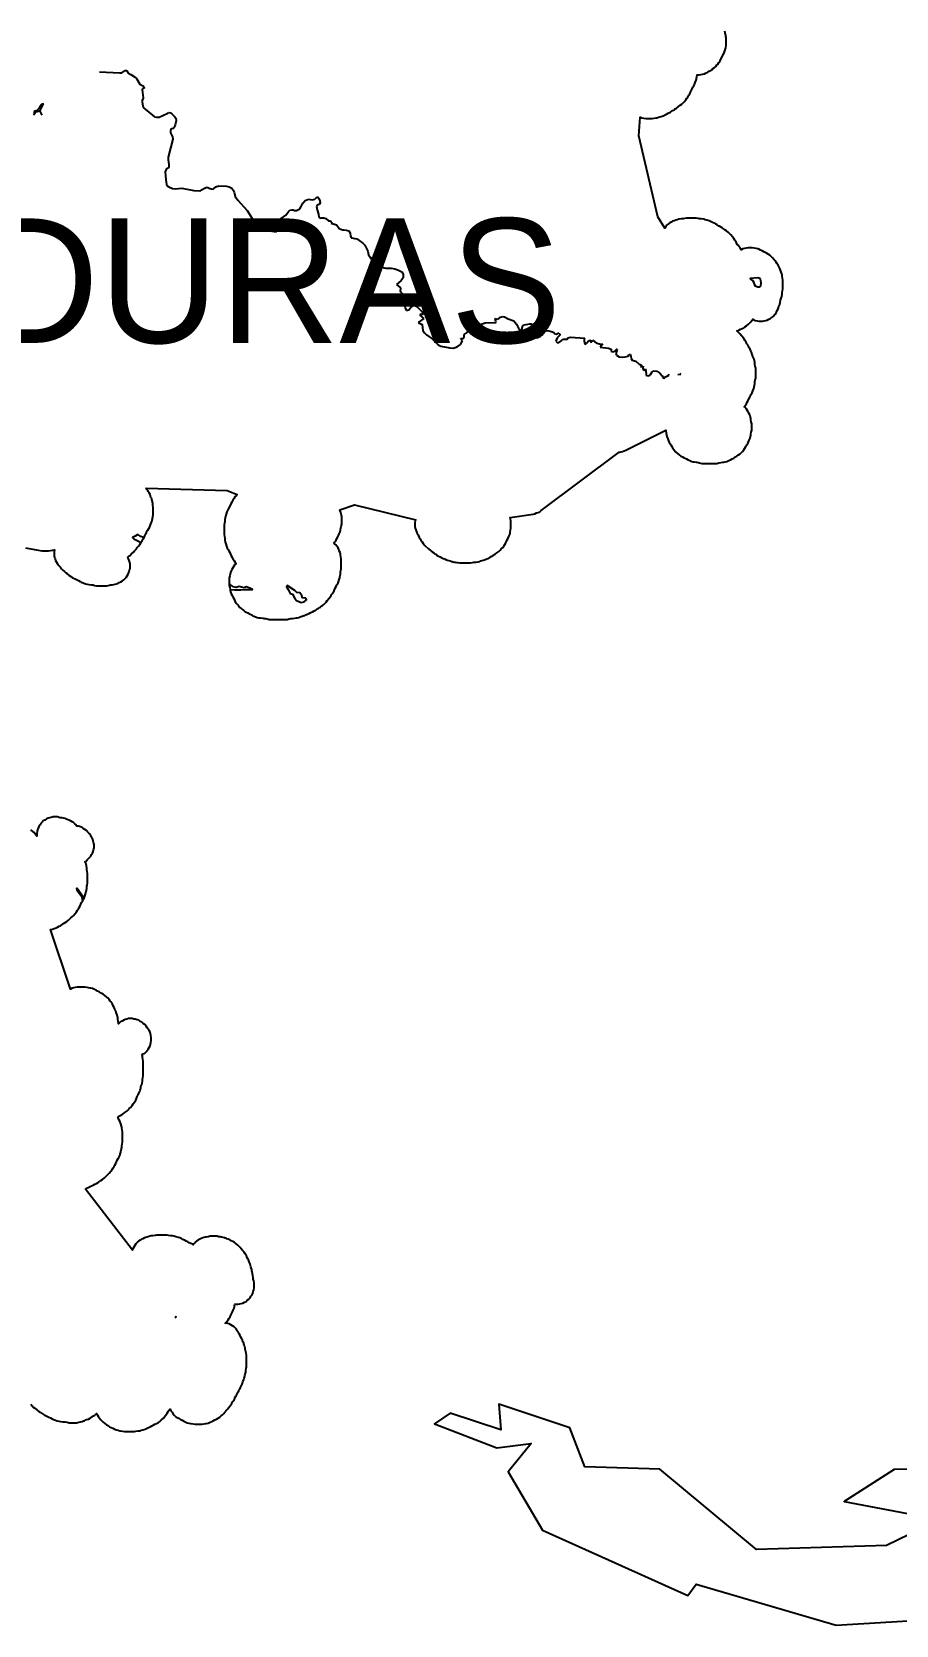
# Model space of a CAD drawing. Header units: metres. Extents: x 0 to 1325, y -1 to 773.
# Drawn here: x 339.78 to 361.39, y 299.52 to 339.34 of the extents above; entities that cross this region are included whole.
import ezdxf
from ezdxf.enums import TextEntityAlignment as Align

# ---------------------------------------------------------------- set-up
doc = ezdxf.new("R2010")
doc.units = ezdxf.units.M

msp = doc.modelspace()

# ---------------------------------------------------------------- linework, layer by layer
at = {"layer": 'CUT'}
for points in [[(339.63, 326.448), (339.94, 326.388), (339.99, 326.378), (340.04, 326.368), (340.08, 326.368), (340.16, 326.368), (340.2, 326.368), (340.25, 326.378), (340.3, 326.388), (340.32, 326.388), (340.35, 326.398), (340.35, 326.388), (340.34, 326.338), (340.34, 326.298), (340.34, 326.248), (340.35, 326.208), (340.37, 326.168), (340.38, 326.128), (340.4, 326.088), (340.43, 326.048), (340.46, 326.008), (340.49, 325.968), (340.53, 325.918), (340.56, 325.888), (340.6, 325.858), (340.61, 325.848), (340.63, 325.828), (340.65, 325.818), (340.68, 325.788), (340.72, 325.758), (340.76, 325.728), (340.79, 325.708), (340.83, 325.688), (340.87, 325.668), (340.95, 325.628), (340.99, 325.608), (341.02, 325.588), (341.07, 325.568), (341.13, 325.548), (341.17, 325.538), (341.21, 325.528), (341.27, 325.518), (341.3, 325.518), (341.32, 325.518), (341.35, 325.508), (341.4, 325.498), (341.44, 325.498), (341.62, 325.498), (341.66, 325.498), (341.69, 325.508), (341.75, 325.518), (341.79, 325.518), (341.83, 325.528), (341.87, 325.538), (341.9, 325.548), (341.93, 325.558), (341.97, 325.578), (342.01, 325.598), (342.05, 325.618), (342.08, 325.648), (342.12, 325.678), (342.14, 325.708), (342.17, 325.748), (342.19, 325.788), (342.21, 325.828), (342.22, 325.868), (342.23, 325.908), (342.24, 325.948), (342.24, 325.998), (342.24, 326.038), (342.23, 326.078), (342.22, 326.128), (342.2, 326.168), (342.18, 326.208), (342.19, 326.218), (342.22, 326.248), (342.23, 326.258), (342.24, 326.258), (342.27, 326.288), (342.33, 326.348), (342.35, 326.368), (342.36, 326.378), (342.37, 326.388), (342.4, 326.418), (342.41, 326.438), (342.42, 326.458), (342.45, 326.488), (342.48, 326.528), (342.51, 326.568), (342.52, 326.588), (342.54, 326.618), (342.57, 326.668), (342.59, 326.708), (342.61, 326.748), (342.62, 326.768), (342.63, 326.788), (342.65, 326.828), (342.65, 326.838), (342.66, 326.848), (342.66, 326.858), (342.67, 326.868), (342.67, 326.878), (342.68, 326.888), (342.71, 326.928), (342.73, 326.968), (342.75, 327.018), (342.76, 327.048), (342.78, 327.108), (342.79, 327.138), (342.8, 327.178), (342.81, 327.218), (342.82, 327.278), (342.82, 327.328), (342.82, 327.418), (342.82, 327.458), (342.81, 327.508), (342.81, 327.548), (342.8, 327.588), (342.79, 327.628), (342.78, 327.658), (342.78, 327.668), (342.78, 327.678), (342.77, 327.698), (342.76, 327.708), (342.75, 327.738), (342.74, 327.778), (342.72, 327.818), (342.69, 327.858), (342.68, 327.868), (342.66, 327.908), (342.64, 327.938), (344.67, 327.878), (344.92, 327.778), (344.9, 327.758), (344.87, 327.728), (344.84, 327.688), (344.83, 327.668), (344.81, 327.638), (344.78, 327.588), (344.76, 327.548), (344.74, 327.508), (344.7, 327.428), (344.68, 327.398), (344.66, 327.348), (344.64, 327.288), (344.62, 327.208), (344.61, 327.148), (344.61, 327.118), (344.61, 327.098), (344.6, 327.068), (344.59, 327.018), (344.59, 326.978), (344.59, 326.818), (344.59, 326.778), (344.6, 326.728), (344.61, 326.698), (344.61, 326.678), (344.61, 326.648), (344.62, 326.588), (344.63, 326.548), (344.65, 326.488), (344.67, 326.438), (344.69, 326.408), (344.71, 326.368), (344.73, 326.328), (344.75, 326.288), (344.77, 326.248), (344.79, 326.208), (344.81, 326.168), (344.83, 326.138), (344.86, 326.098), (344.89, 326.058), (344.86, 326.028), (344.83, 325.988), (344.81, 325.948), (344.78, 325.908), (344.77, 325.868), (344.75, 325.828), (344.74, 325.788), (344.73, 325.748), (344.72, 325.688), (344.72, 325.638), (344.72, 325.548), (344.72, 325.508), (344.73, 325.458), (344.74, 325.408), (344.74, 325.388), (344.75, 325.348), (344.77, 325.298), (344.79, 325.258), (344.81, 325.218), (344.83, 325.178), (344.85, 325.138), (344.87, 325.098), (344.9, 325.058), (344.93, 325.018), (344.94, 325.008), (344.95, 324.998), (344.98, 324.958), (345.02, 324.928), (345.06, 324.898), (345.08, 324.878), (345.11, 324.858), (345.14, 324.838), (345.18, 324.818), (345.22, 324.798), (345.24, 324.788), (345.28, 324.768), (345.31, 324.748), (345.36, 324.728), (345.42, 324.708), (345.46, 324.698), (345.5, 324.698), (345.56, 324.688), (345.57, 324.688), (345.59, 324.678), (345.62, 324.678), (345.63, 324.678), (345.67, 324.668), (345.72, 324.658), (345.76, 324.658), (346.13, 324.658), (346.17, 324.658), (346.22, 324.668), (346.26, 324.678), (346.27, 324.678), (346.3, 324.678), (346.35, 324.688), (346.4, 324.698), (346.42, 324.698), (346.46, 324.708), (346.49, 324.718), (346.52, 324.728), (346.53, 324.738), (346.54, 324.738), (346.55, 324.738), (346.57, 324.748), (346.59, 324.758), (346.61, 324.758), (346.63, 324.768), (346.65, 324.778), (346.67, 324.788), (346.68, 324.788), (346.71, 324.808), (346.72, 324.808), (346.76, 324.828), (346.8, 324.848), (346.84, 324.868), (346.89, 324.898), (346.92, 324.918), (346.95, 324.938), (346.96, 324.948), (346.99, 324.958), (347, 324.968), (347.02, 324.988), (347.04, 324.998), (347.08, 325.028), (347.14, 325.088), (347.17, 325.128), (347.21, 325.178), (347.22, 325.188), (347.25, 325.228), (347.27, 325.258), (347.27, 325.268), (347.29, 325.298), (347.31, 325.318), (347.34, 325.368), (347.35, 325.398), (347.37, 325.438), (347.39, 325.478), (347.41, 325.518), (347.43, 325.548), (347.45, 325.598), (347.47, 325.658), (347.48, 325.698), (347.48, 325.718), (347.49, 325.758), (347.5, 325.788), (347.5, 325.828), (347.51, 325.888), (347.52, 325.918), (347.52, 325.958), (347.52, 326.128), (347.52, 326.168), (347.51, 326.218), (347.5, 326.268), (347.5, 326.288), (347.49, 326.328), (347.47, 326.368), (347.46, 326.408), (347.44, 326.448), (347.41, 326.488), (347.38, 326.518), (347.35, 326.548), (347.33, 326.568), (347.36, 326.598), (347.39, 326.638), (347.41, 326.678), (347.43, 326.718), (347.45, 326.758), (347.47, 326.798), (347.49, 326.848), (347.5, 326.888), (347.5, 326.908), (347.51, 326.948), (347.52, 326.978), (347.53, 327.038), (347.53, 327.088), (347.53, 327.178), (347.53, 327.228), (347.52, 327.288), (347.51, 327.328), (347.49, 327.368), (347.48, 327.398), (347.85, 327.518), (349.38, 327.148), (349.37, 327.118), (349.36, 327.068), (349.36, 327.028), (349.36, 326.978), (349.37, 326.938), (349.38, 326.898), (349.39, 326.868), (349.42, 326.808), (349.44, 326.768), (349.45, 326.748), (349.47, 326.708), (349.49, 326.668), (349.51, 326.638), (349.54, 326.598), (349.57, 326.558), (349.61, 326.508), (349.7, 326.418), (349.75, 326.378), (349.79, 326.348), (349.83, 326.318), (349.86, 326.298), (349.88, 326.288), (349.9, 326.278), (349.92, 326.258), (349.95, 326.238), (349.99, 326.218), (350.03, 326.198), (350.07, 326.178), (350.11, 326.168), (350.12, 326.158), (350.13, 326.158), (350.14, 326.158), (350.16, 326.148), (350.17, 326.138), (350.21, 326.128), (350.24, 326.118), (350.25, 326.118), (350.27, 326.108), (350.29, 326.108), (350.31, 326.098), (350.32, 326.098), (350.34, 326.088), (350.36, 326.088), (350.37, 326.088), (350.41, 326.078), (350.43, 326.078), (350.48, 326.068), (350.53, 326.068), (350.71, 326.068), (350.75, 326.068), (350.8, 326.078), (350.83, 326.088), (350.85, 326.088), (350.88, 326.088), (350.94, 326.098), (350.98, 326.108), (351.01, 326.118), (351.07, 326.138), (351.1, 326.148), (351.2, 326.188), (351.23, 326.208), (351.27, 326.228), (351.32, 326.258), (351.35, 326.278), (351.37, 326.288), (351.41, 326.318), (351.46, 326.358), (351.49, 326.388), (351.52, 326.418), (351.55, 326.448), (351.58, 326.488), (351.61, 326.528), (351.63, 326.568), (351.65, 326.608), (351.67, 326.648), (351.69, 326.688), (351.71, 326.728), (351.73, 326.778), (351.74, 326.818), (351.74, 326.838), (351.75, 326.888), (351.76, 326.938), (351.76, 326.978), (351.76, 327.078), (351.76, 327.118), (351.75, 327.168), (351.74, 327.208), (352.32, 327.288), (352.36, 327.298), (352.4, 327.318), (352.44, 327.328), (352.48, 327.348), (352.52, 327.378), (354.47, 328.838), (354.48, 328.838), (354.51, 328.848), (354.55, 328.858), (354.59, 328.868), (354.63, 328.888), (355.63, 329.388), (355.63, 329.368), (355.64, 329.308), (355.65, 329.268), (355.66, 329.228), (355.68, 329.168), (355.7, 329.118), (355.72, 329.078), (355.75, 329.038), (355.75, 329.028), (355.76, 329.018), (355.78, 328.978), (355.8, 328.948), (355.83, 328.908), (355.87, 328.858), (355.93, 328.798), (355.97, 328.768), (356.01, 328.738), (356.05, 328.718), (356.09, 328.698), (356.13, 328.678), (356.15, 328.668), (356.19, 328.648), (356.23, 328.628), (356.28, 328.608), (356.32, 328.598), (356.34, 328.598), (356.39, 328.588), (356.41, 328.588), (356.45, 328.578), (356.47, 328.568), (356.53, 328.558), (356.58, 328.558), (356.67, 328.558), (356.7, 328.558), (356.72, 328.558), (356.75, 328.558), (356.87, 328.558), (356.91, 328.558), (356.96, 328.568), (357.06, 328.588), (357.08, 328.588), (357.12, 328.598), (357.16, 328.608), (357.21, 328.628), (357.25, 328.648), (357.29, 328.668), (357.33, 328.688), (357.36, 328.708), (357.37, 328.718), (357.41, 328.738), (357.45, 328.768), (357.49, 328.798), (357.55, 328.858), (357.58, 328.898), (357.61, 328.938), (357.63, 328.978), (357.64, 328.988), (357.66, 329.018), (357.68, 329.058), (357.7, 329.098), (357.72, 329.138), (357.74, 329.188), (357.75, 329.228), (357.76, 329.268), (357.76, 329.288), (357.77, 329.338), (357.78, 329.388), (357.78, 329.428), (357.78, 329.508), (357.78, 329.548), (357.77, 329.598), (357.76, 329.648), (357.76, 329.668), (357.75, 329.708), (357.74, 329.738), (357.73, 329.768), (357.71, 329.808), (357.69, 329.848), (357.67, 329.888), (357.64, 329.928), (357.61, 329.958), (357.59, 329.968), (357.6, 329.978), (357.63, 330.018), (357.65, 330.048), (357.67, 330.088), (357.69, 330.128), (357.71, 330.168), (357.73, 330.208), (357.75, 330.248), (357.77, 330.288), (357.79, 330.318), (357.81, 330.368), (357.83, 330.428), (357.84, 330.468), (357.85, 330.508), (357.86, 330.548), (357.86, 330.588), (357.87, 330.648), (357.88, 330.678), (357.88, 330.718), (357.88, 330.908), (357.88, 330.948), (357.87, 330.978), (357.86, 331.038), (357.86, 331.078), (357.85, 331.118), (357.84, 331.158), (357.82, 331.208), (357.81, 331.228), (357.8, 331.248), (357.8, 331.268), (357.79, 331.278), (357.78, 331.298), (357.78, 331.308), (357.78, 331.318), (357.77, 331.328), (357.76, 331.368), (357.74, 331.408), (357.72, 331.448), (357.7, 331.488), (357.68, 331.518), (357.66, 331.548), (357.65, 331.558), (357.64, 331.588), (357.62, 331.618), (357.59, 331.658), (357.58, 331.678), (357.48, 331.798), (357.45, 331.828), (357.42, 331.858), (357.41, 331.868), (357.42, 331.868), (357.46, 331.888), (357.5, 331.908), (357.54, 331.928), (357.58, 331.948), (357.61, 331.968), (357.65, 331.998), (357.7, 332.038), (357.76, 332.098), (357.79, 332.138), (357.81, 332.158), (357.83, 332.148), (357.87, 332.128), (357.92, 332.118), (357.96, 332.108), (358, 332.108), (358.05, 332.108), (358.09, 332.118), (358.13, 332.128), (358.17, 332.138), (358.21, 332.158), (358.25, 332.178), (358.29, 332.208), (358.32, 332.228), (358.35, 332.268), (358.38, 332.298), (358.4, 332.338), (358.42, 332.378), (358.44, 332.418), (358.46, 332.478), (358.47, 332.508), (358.48, 332.538), (358.49, 332.578), (358.5, 332.638), (358.52, 332.688), (358.53, 332.728), (358.54, 332.788), (358.54, 332.828), (358.54, 332.838), (358.55, 332.868), (358.56, 332.918), (358.56, 332.968), (358.56, 333.098), (358.56, 333.138), (358.55, 333.188), (358.54, 333.238), (358.54, 333.258), (358.53, 333.298), (358.52, 333.338), (358.5, 333.388), (358.48, 333.428), (358.44, 333.508), (358.42, 333.548), (358.39, 333.588), (358.36, 333.628), (358.35, 333.638), (358.34, 333.648), (358.3, 333.698), (358.27, 333.728), (358.23, 333.758), (358.19, 333.788), (358.15, 333.808), (358.14, 333.818), (358.13, 333.818), (358.08, 333.848), (358.04, 333.868), (358, 333.888), (357.96, 333.908), (357.93, 333.918), (357.89, 333.928), (357.84, 333.938), (357.79, 333.948), (357.75, 333.948), (357.73, 333.948), (357.69, 333.948), (357.64, 333.938), (357.6, 333.928), (357.56, 333.918), (357.52, 333.898), (357.5, 333.928), (357.48, 333.958), (357.46, 333.988), (357.44, 334.008), (357.42, 334.028), (357.4, 334.068), (357.38, 334.108), (357.36, 334.138), (357.33, 334.178), (357.3, 334.218), (357.26, 334.268), (357.2, 334.328), (357.15, 334.368), (357.11, 334.398), (357.07, 334.428), (357.04, 334.448), (357, 334.468), (356.97, 334.488), (356.96, 334.488), (356.92, 334.518), (356.84, 334.558), (356.8, 334.578), (356.77, 334.598), (356.72, 334.618), (356.66, 334.638), (356.62, 334.648), (356.58, 334.658), (356.52, 334.668), (356.49, 334.668), (356.47, 334.668), (356.44, 334.678), (356.39, 334.688), (356.35, 334.688), (356.19, 334.688), (356.15, 334.688), (356.1, 334.678), (356.07, 334.668), (356.05, 334.668), (356.02, 334.668), (355.96, 334.658), (355.92, 334.648), (355.88, 334.638), (355.84, 334.618), (355.8, 334.608), (355.77, 334.588), (355.73, 334.568), (355.7, 334.548), (355.67, 334.518), (355.66, 334.508), (355.63, 334.478), (355.61, 334.438), (355.43, 334.718), (354.96, 336.748), (354.99, 337.208), (355, 337.208), (355.03, 337.198), (355.08, 337.188), (355.13, 337.178), (355.17, 337.178), (355.25, 337.178), (355.29, 337.178), (355.34, 337.188), (355.39, 337.198), (355.41, 337.198), (355.45, 337.208), (355.48, 337.218), (355.54, 337.238), (355.57, 337.248), (355.62, 337.268), (355.65, 337.288), (355.69, 337.308), (355.71, 337.318), (355.73, 337.328), (355.75, 337.338), (355.76, 337.348), (355.78, 337.358), (355.78, 337.368), (355.79, 337.368), (355.8, 337.378), (355.83, 337.388), (355.84, 337.398), (355.86, 337.418), (355.87, 337.418), (355.89, 337.428), (355.93, 337.458), (355.94, 337.468), (355.99, 337.508), (356.03, 337.538), (356.09, 337.598), (356.13, 337.648), (356.16, 337.688), (356.19, 337.728), (356.21, 337.758), (356.23, 337.798), (356.25, 337.838), (356.29, 337.918), (356.31, 337.958), (356.33, 337.998), (356.35, 338.028), (356.37, 338.078), (356.39, 338.138), (356.41, 338.218), (356.42, 338.268), (356.47, 338.268), (356.51, 338.278), (356.56, 338.288), (356.6, 338.298), (356.64, 338.318), (356.68, 338.338), (356.72, 338.358), (356.75, 338.378), (356.78, 338.398), (356.8, 338.418), (356.84, 338.448), (356.88, 338.478), (356.91, 338.518), (356.92, 338.528), (356.93, 338.538), (356.96, 338.578), (356.99, 338.618), (357.01, 338.658), (357.05, 338.738), (357.07, 338.778), (357.09, 338.818), (357.11, 338.868), (357.13, 338.948), (357.14, 339.008), (357.14, 339.058), (357.14, 339.148), (357.14, 339.198), (357.13, 339.228), (357.13, 339.258), (357.13, 339.268), (357.12, 339.298), (357.12, 339.318), (357.11, 339.358)], [(339.76, 305.038), (339.79, 304.998), (339.82, 304.968), (339.86, 304.938), (339.91, 304.898), (339.92, 304.888), (339.96, 304.858), (339.99, 304.838), (340, 304.838), (340.03, 304.818), (340.05, 304.798), (340.1, 304.768), (340.13, 304.758), (340.21, 304.718), (340.25, 304.698), (340.29, 304.678), (340.33, 304.658), (340.38, 304.638), (340.42, 304.628), (340.5, 304.608), (340.56, 304.598), (340.61, 304.598), (340.62, 304.598), (340.67, 304.588), (340.72, 304.578), (340.76, 304.578), (340.85, 304.578), (340.9, 304.578), (340.96, 304.588), (341, 304.598), (341.04, 304.608), (341.08, 304.628), (341.09, 304.628), (341.1, 304.628), (341.12, 304.638), (341.13, 304.648), (341.16, 304.658), (341.2, 304.668), (341.24, 304.688), (341.28, 304.718), (341.29, 304.728), (341.33, 304.748), (341.36, 304.768), (341.39, 304.798), (341.4, 304.808), (341.42, 304.778), (341.43, 304.768), (341.45, 304.728), (341.48, 304.688), (341.51, 304.648), (341.54, 304.618), (341.57, 304.588), (341.61, 304.558), (341.65, 304.528), (341.69, 304.508), (341.7, 304.498), (341.73, 304.478), (341.77, 304.458), (341.81, 304.438), (341.85, 304.418), (341.9, 304.398), (341.94, 304.388), (341.98, 304.378), (342, 304.378), (342.05, 304.368), (342.1, 304.358), (342.14, 304.358), (342.31, 304.358), (342.35, 304.358), (342.38, 304.368), (342.44, 304.378), (342.48, 304.378), (342.52, 304.388), (342.56, 304.398), (342.62, 304.418), (342.67, 304.438), (342.7, 304.458), (342.74, 304.478), (342.78, 304.498), (342.82, 304.518), (342.86, 304.538), (342.9, 304.558), (342.94, 304.578), (342.98, 304.608), (343.02, 304.638), (343.08, 304.698), (343.12, 304.748), (343.15, 304.788), (343.17, 304.818), (343.19, 304.858), (343.2, 304.868), (343.2, 304.878), (343.23, 304.918), (343.24, 304.918), (343.26, 304.878), (343.29, 304.838), (343.31, 304.808), (343.34, 304.768), (343.35, 304.758), (343.38, 304.728), (343.42, 304.708), (343.45, 304.688), (343.5, 304.658), (343.54, 304.638), (343.58, 304.618), (343.62, 304.598), (343.67, 304.578), (343.75, 304.558), (343.77, 304.558), (343.82, 304.548), (343.87, 304.538), (343.91, 304.538), (343.99, 304.538), (344.03, 304.538), (344.08, 304.548), (344.13, 304.558), (344.15, 304.558), (344.19, 304.568), (344.24, 304.588), (344.28, 304.608), (344.32, 304.628), (344.36, 304.648), (344.4, 304.668), (344.44, 304.688), (344.48, 304.718), (344.52, 304.748), (344.55, 304.778), (344.58, 304.808), (344.61, 304.838), (344.64, 304.878), (344.65, 304.888), (344.66, 304.898), (344.68, 304.928), (344.7, 304.948), (344.73, 304.988), (344.76, 305.028), (344.78, 305.058), (344.78, 305.068), (344.8, 305.098), (344.82, 305.118), (344.85, 305.168), (344.86, 305.198), (344.88, 305.238), (344.9, 305.268), (344.94, 305.348), (344.96, 305.378), (344.96, 305.388), (344.98, 305.418), (345, 305.458), (345.02, 305.488), (345.04, 305.538), (345.05, 305.568), (345.06, 305.598), (345.08, 305.658), (345.09, 305.688), (345.1, 305.718), (345.11, 305.758), (345.13, 305.838), (345.13, 305.878), (345.14, 305.938), (345.15, 305.968), (345.15, 306.008), (345.15, 306.228), (345.15, 306.268), (345.14, 306.318), (345.12, 306.418), (345.12, 306.438), (345.11, 306.478), (345.1, 306.488), (345.09, 306.528), (345.08, 306.548), (345.08, 306.568), (345.07, 306.588), (345.06, 306.608), (345.05, 306.628), (345.05, 306.638), (345.03, 306.668), (345.03, 306.678), (345.01, 306.718), (344.99, 306.758), (344.97, 306.798), (344.94, 306.848), (344.92, 306.878), (344.9, 306.918), (344.87, 306.948), (344.84, 306.978), (344.8, 306.998), (344.76, 307.028), (344.72, 307.048), (344.68, 307.058), (344.64, 307.068), (344.62, 307.068), (344.63, 307.078), (344.66, 307.108), (344.69, 307.148), (344.72, 307.188), (344.74, 307.228), (344.76, 307.268), (344.8, 307.348), (344.82, 307.388), (344.84, 307.438), (344.85, 307.478), (344.85, 307.498), (344.86, 307.538), (344.89, 307.538), (344.93, 307.538), (344.98, 307.548), (345.02, 307.558), (345.06, 307.568), (345.1, 307.588), (345.14, 307.608), (345.17, 307.638), (345.21, 307.668), (345.24, 307.698), (345.26, 307.738), (345.29, 307.778), (345.31, 307.818), (345.32, 307.858), (345.33, 307.898), (345.34, 307.948), (345.34, 307.988), (345.34, 308.038), (345.34, 308.078), (345.33, 308.128), (345.32, 308.168), (345.32, 308.178), (345.32, 308.208), (345.31, 308.258), (345.3, 308.298), (345.3, 308.308), (345.29, 308.338), (345.29, 308.348), (345.28, 308.378), (345.28, 308.408), (345.27, 308.448), (345.26, 308.478), (345.25, 308.508), (345.24, 308.538), (345.23, 308.568), (345.22, 308.598), (345.2, 308.648), (345.18, 308.678), (345.16, 308.718), (345.15, 308.748), (345.12, 308.798), (345.09, 308.838), (345.06, 308.878), (345.02, 308.928), (344.99, 308.958), (344.96, 308.988), (344.93, 309.018), (344.88, 309.058), (344.84, 309.088), (344.81, 309.108), (344.77, 309.128), (344.73, 309.148), (344.69, 309.168), (344.65, 309.178), (344.64, 309.188), (344.62, 309.188), (344.61, 309.198), (344.6, 309.198), (344.57, 309.208), (344.53, 309.218), (344.52, 309.218), (344.49, 309.228), (344.48, 309.228), (344.45, 309.228), (344.42, 309.238), (344.37, 309.238), (344.28, 309.238), (344.24, 309.238), (344.19, 309.228), (344.14, 309.218), (344.12, 309.218), (344.08, 309.208), (344.04, 309.188), (344, 309.178), (343.97, 309.158), (343.93, 309.138), (343.9, 309.118), (343.87, 309.088), (343.86, 309.078), (343.83, 309.048), (343.82, 309.028), (343.8, 309.038), (343.76, 309.058), (343.72, 309.078), (343.68, 309.098), (343.64, 309.118), (343.6, 309.138), (343.56, 309.158), (343.53, 309.178), (343.48, 309.198), (343.42, 309.218), (343.38, 309.228), (343.34, 309.238), (343.3, 309.248), (343.26, 309.248), (343.2, 309.258), (343.17, 309.268), (343.13, 309.268), (342.94, 309.268), (342.9, 309.268), (342.87, 309.258), (342.81, 309.248), (342.77, 309.248), (342.73, 309.238), (342.69, 309.228), (342.66, 309.218), (342.6, 309.198), (342.56, 309.178), (342.52, 309.158), (342.49, 309.138), (342.45, 309.118), (342.42, 309.088), (342.41, 309.078), (342.38, 309.048), (342.36, 309.008), (342.33, 308.968), (342.31, 308.928), (342.3, 308.888), (341.13, 310.418), (341.18, 310.448), (341.24, 310.478), (341.28, 310.498), (341.32, 310.518), (341.36, 310.538), (341.4, 310.558), (341.44, 310.578), (341.47, 310.598), (341.51, 310.628), (341.55, 310.658), (341.6, 310.698), (341.72, 310.818), (341.76, 310.868), (341.79, 310.908), (341.82, 310.948), (341.84, 310.978), (341.86, 311.018), (341.88, 311.058), (341.9, 311.098), (341.92, 311.138), (341.94, 311.178), (341.96, 311.208), (341.98, 311.258), (342, 311.318), (342.02, 311.398), (342.03, 311.458), (342.03, 311.488), (342.03, 311.508), (342.04, 311.538), (342.05, 311.588), (342.05, 311.628), (342.05, 311.808), (342.05, 311.848), (342.04, 311.898), (342.03, 311.948), (342.03, 311.968), (342.01, 312.048), (341.99, 312.098), (341.97, 312.138), (341.95, 312.178), (341.93, 312.218), (341.96, 312.238), (342, 312.258), (342.04, 312.278), (342.07, 312.298), (342.11, 312.328), (342.16, 312.368), (342.19, 312.398), (342.22, 312.428), (342.25, 312.458), (342.29, 312.508), (342.32, 312.548), (342.35, 312.588), (342.38, 312.638), (342.4, 312.678), (342.42, 312.728), (342.42, 312.738), (342.43, 312.758), (342.45, 312.798), (342.48, 312.858), (342.49, 312.888), (342.5, 312.918), (342.51, 312.948), (342.51, 312.978), (342.51, 312.988), (342.52, 312.998), (342.53, 313.028), (342.54, 313.068), (342.55, 313.118), (342.55, 313.158), (342.55, 313.168), (342.56, 313.198), (342.57, 313.248), (342.57, 313.298), (342.57, 313.578), (342.57, 313.618), (342.56, 313.668), (342.55, 313.718), (342.55, 313.738), (342.54, 313.778), (342.57, 313.798), (342.61, 313.818), (342.64, 313.848), (342.67, 313.878), (342.69, 313.918), (342.72, 313.958), (342.74, 313.998), (342.75, 314.038), (342.76, 314.078), (342.77, 314.128), (342.77, 314.168), (342.77, 314.208), (342.76, 314.258), (342.75, 314.298), (342.74, 314.338), (342.72, 314.378), (342.69, 314.418), (342.67, 314.448), (342.64, 314.488), (342.61, 314.528), (342.57, 314.558), (342.53, 314.588), (342.49, 314.608), (342.46, 314.638), (342.42, 314.648), (342.37, 314.668), (342.33, 314.668), (342.29, 314.678), (342.24, 314.678), (342.2, 314.678), (342.16, 314.668), (342.12, 314.658), (342.08, 314.638), (342.04, 314.618), (342, 314.598), (341.97, 314.568), (341.95, 314.548), (341.95, 314.578), (341.94, 314.608), (341.93, 314.668), (341.93, 314.708), (341.91, 314.788), (341.89, 314.828), (341.89, 314.838), (341.89, 314.848), (341.88, 314.868), (341.87, 314.878), (341.86, 314.918), (341.84, 314.958), (341.82, 314.998), (341.8, 315.038), (341.78, 315.068), (341.76, 315.098), (341.74, 315.118), (341.72, 315.158), (341.69, 315.188), (341.66, 315.218), (341.61, 315.258), (341.57, 315.288), (341.55, 315.298), (341.52, 315.318), (341.47, 315.348), (341.43, 315.368), (341.39, 315.388), (341.35, 315.408), (341.3, 315.428), (341.26, 315.438), (341.24, 315.438), (341.2, 315.448), (341.17, 315.458), (341.11, 315.468), (341.06, 315.468), (340.96, 315.468), (340.92, 315.468), (340.87, 315.458), (340.83, 315.448), (340.79, 315.438), (340.75, 315.418), (340.25, 316.908), (340.3, 316.918), (340.34, 316.928), (340.39, 316.948), (340.43, 316.968), (340.47, 316.988), (340.51, 317.008), (340.54, 317.028), (340.57, 317.048), (340.58, 317.058), (340.62, 317.078), (340.66, 317.108), (340.7, 317.138), (340.75, 317.188), (340.76, 317.198), (340.8, 317.228), (340.83, 317.258), (340.87, 317.308), (340.9, 317.348), (340.93, 317.388), (340.95, 317.418), (340.97, 317.458), (340.99, 317.498), (341.01, 317.538), (341.03, 317.578), (341.05, 317.618), (341.07, 317.658), (341.09, 317.688), (341.11, 317.738), (341.13, 317.798), (341.15, 317.878), (341.16, 317.938), (341.16, 317.968), (341.16, 317.988), (341.17, 318.018), (341.18, 318.068), (341.18, 318.108), (341.18, 318.268), (341.18, 318.308), (341.17, 318.358), (341.16, 318.388), (341.16, 318.408), (341.16, 318.438), (341.15, 318.498), (341.14, 318.538), (341.13, 318.568), (341.12, 318.598), (341.12, 318.608), (341.14, 318.618), (341.17, 318.648), (341.2, 318.678), (341.23, 318.708), (341.26, 318.738), (341.28, 318.778), (341.3, 318.818), (341.32, 318.858), (341.33, 318.898), (341.34, 318.948), (341.34, 318.988), (341.34, 319.028), (341.33, 319.078), (341.32, 319.118), (341.31, 319.158), (341.29, 319.198), (341.28, 319.218), (341.26, 319.258), (341.24, 319.288), (341.21, 319.318), (341.18, 319.348), (341.15, 319.378), (341.11, 319.408), (341.07, 319.428), (341.04, 319.458), (341, 319.468), (340.95, 319.488), (340.91, 319.488), (340.89, 319.518), (340.86, 319.548), (340.83, 319.578), (340.79, 319.598), (340.75, 319.618), (340.71, 319.638), (340.67, 319.658), (340.63, 319.668), (340.62, 319.678), (340.58, 319.688), (340.54, 319.698), (340.51, 319.698), (340.49, 319.698), (340.47, 319.708), (340.43, 319.718), (340.39, 319.718), (340.36, 319.718), (340.32, 319.718), (340.27, 319.708), (340.23, 319.698), (340.19, 319.688), (340.15, 319.668), (340.11, 319.638), (340.07, 319.618), (340.04, 319.588), (340.01, 319.558), (339.99, 319.518), (339.96, 319.478), (339.94, 319.438), (339.93, 319.398), (339.92, 319.358), (339.91, 319.308), (339.91, 319.268), (339.91, 319.238), (339.88, 319.278), (339.84, 319.328), (339.81, 319.358), (339.76, 319.398)], [(362.01, 301.928), (361.15, 301.508), (357.9, 301.408), (355.48, 303.418), (353.61, 303.478), (353.23, 304.448), (351.46, 305.038), (351.51, 304.398), (350.24, 304.818), (349.85, 304.548), (351.41, 303.948), (352.27, 304.058), (351.69, 303.348), (352.55, 301.888), (356.18, 300.258), (356.39, 300.538), (359.89, 299.518), (362.24, 299.658)], [(362.78, 303.418), (361.34, 303.408), (360.09, 302.608), (361.98, 302.248)]]:
    msp.add_lwpolyline(points, dxfattribs=at)
msp.add_lwpolyline([(339.98, 337.358), (339.97, 337.358), (339.92, 337.348), (339.88, 337.338), (339.87, 337.348), (339.9, 337.368), (339.93, 337.398), (339.95, 337.418), (339.98, 337.448), (340, 337.488), (340.02, 337.518), (340.04, 337.548), (340.07, 337.548), (340.01, 337.438), (339.99, 337.398), (339.98, 337.358)], close=True, dxfattribs=at)
at = {"layer": 'SCORE'}
for points in [[(341.48, 338.348), (341.98, 338.318)], [(341.98, 338.318), (342.03, 338.318)], [(342.03, 338.318), (342.12, 338.378)], [(342.12, 338.378), (342.16, 338.378)], [(342.16, 338.378), (342.18, 338.318)], [(342.18, 338.318), (342.26, 338.278)], [(342.26, 338.278), (342.35, 338.218)], [(342.35, 338.218), (342.4, 338.178)], [(342.4, 338.178), (342.48, 338.038)], [(342.48, 338.038), (342.5, 338.028)], [(342.5, 338.028), (342.56, 337.998)], [(342.55, 337.918), (342.54, 337.898)], [(342.54, 337.898), (342.57, 337.698)], [(342.57, 337.928), (342.55, 337.918)], [(342.56, 337.998), (342.58, 337.978)], [(342.59, 337.938), (342.57, 337.928)], [(342.58, 337.978), (342.59, 337.938)], [(339.97, 337.358), (339.92, 337.348), (339.88, 337.338), (339.87, 337.348), (339.89, 337.368), (339.87, 337.358), (339.85, 337.358), (339.84, 337.348), (339.84, 337.318), (339.86, 337.318), (339.85, 337.298), (339.83, 337.258)], [(340.04, 337.258), (340.03, 337.298), (339.99, 337.358), (339.98, 337.358), (339.97, 337.358)], [(342.54, 337.628), (342.53, 337.608)], [(342.53, 337.608), (342.54, 337.598)], [(342.57, 337.688), (342.54, 337.628)], [(342.54, 337.598), (342.56, 337.488)], [(342.56, 337.488), (342.59, 337.438)], [(342.57, 337.698), (342.57, 337.688)], [(342.59, 337.438), (342.62, 337.408)], [(342.62, 337.408), (342.8, 337.258)], [(343.18, 337.308), (343.21, 337.328)], [(343.21, 337.328), (343.25, 337.318)], [(343.25, 337.318), (343.28, 337.298)], [(342.8, 337.258), (342.85, 337.218)], [(342.85, 337.218), (342.9, 337.208)], [(342.9, 337.208), (342.97, 337.208)], [(342.97, 337.208), (343.18, 337.308)], [(343.28, 337.298), (343.3, 337.278)], [(343.31, 336.928), (343.28, 336.918)], [(343.3, 337.278), (343.35, 337.228)], [(343.33, 336.948), (343.31, 336.928)], [(343.36, 336.998), (343.33, 336.948)], [(343.35, 337.228), (343.38, 337.188)], [(343.37, 337.018), (343.36, 336.998)], [(343.39, 337.128), (343.37, 337.018)], [(343.38, 337.188), (343.39, 337.128)], [(343.31, 336.658), (343.19, 336.208)], [(343.26, 336.908), (343.25, 336.868)], [(343.25, 336.868), (343.25, 336.818)], [(343.25, 336.818), (343.3, 336.718)], [(343.28, 336.918), (343.26, 336.908)], [(343.3, 336.718), (343.31, 336.658)], [(343.19, 336.208), (343.19, 336.148)], [(343.19, 336.148), (343.21, 336.028)], [(343.13, 335.888), (343.12, 335.848)], [(343.12, 335.848), (343.13, 335.648)], [(343.14, 335.908), (343.13, 335.888)], [(343.16, 335.918), (343.14, 335.908)], [(343.19, 335.938), (343.16, 335.918)], [(343.21, 335.968), (343.19, 335.938)], [(343.21, 336.028), (343.21, 335.968)], [(343.13, 335.648), (343.14, 335.588)], [(343.14, 335.588), (343.15, 335.538)], [(343.15, 335.538), (343.15, 335.508)], [(343.15, 335.508), (343.17, 335.498)], [(343.17, 335.498), (343.21, 335.468)], [(343.21, 335.468), (343.3, 335.428)], [(343.3, 335.428), (343.37, 335.418)], [(343.37, 335.418), (343.53, 335.438)], [(343.53, 335.438), (343.83, 335.378)], [(343.83, 335.378), (343.98, 335.368)], [(343.98, 335.368), (344.1, 335.438)], [(344.1, 335.438), (344.17, 335.458)], [(344.17, 335.458), (344.22, 335.438)], [(344.22, 335.438), (344.27, 335.418)], [(344.27, 335.418), (344.32, 335.408)], [(344.32, 335.408), (344.38, 335.468)], [(344.38, 335.468), (344.4, 335.478)], [(344.4, 335.478), (344.44, 335.488)], [(344.44, 335.488), (344.46, 335.498)], [(344.46, 335.498), (344.65, 335.488)], [(344.65, 335.488), (344.72, 335.468)], [(344.72, 335.468), (344.78, 335.438)], [(344.78, 335.438), (344.82, 335.388)], [(344.82, 335.388), (344.84, 335.338)], [(344.84, 335.338), (344.87, 335.228)], [(344.87, 335.228), (344.93, 335.138)], [(344.93, 335.138), (345.17, 334.878)], [(346.48, 334.918), (346.52, 334.978)], [(346.52, 334.978), (346.56, 335.058)], [(346.56, 335.058), (346.62, 335.128)], [(346.62, 335.128), (346.7, 335.158)], [(346.7, 335.158), (346.79, 335.148)], [(346.79, 335.148), (346.86, 335.158)], [(346.86, 335.158), (346.91, 335.208)], [(346.92, 335.008), (346.9, 334.978)], [(346.9, 334.978), (346.92, 334.898)], [(346.91, 335.208), (346.92, 335.218)], [(346.92, 335.218), (346.93, 335.208)], [(346.97, 335.028), (346.92, 335.008)], [(346.93, 335.208), (346.95, 335.188)], [(346.95, 335.188), (346.98, 335.128)], [(346.99, 335.068), (346.97, 335.028)], [(346.98, 335.128), (346.99, 335.068)], [(345.17, 334.878), (345.29, 334.678)], [(345.29, 334.678), (345.33, 334.658)], [(345.33, 334.658), (345.38, 334.638)], [(345.38, 334.638), (345.42, 334.618)], [(345.42, 334.618), (345.46, 334.568)], [(345.46, 334.568), (345.49, 334.518)], [(345.86, 334.468), (345.87, 334.568)], [(345.87, 334.568), (346.13, 334.758)], [(346.13, 334.758), (346.21, 334.858)], [(346.21, 334.858), (346.23, 334.888)], [(346.23, 334.888), (346.28, 334.898)], [(346.28, 334.898), (346.32, 334.898)], [(346.32, 334.898), (346.35, 334.878)], [(346.35, 334.878), (346.4, 334.878)], [(346.4, 334.878), (346.48, 334.918)], [(346.92, 334.898), (346.95, 334.788)], [(346.95, 334.788), (346.96, 334.708)], [(346.96, 334.708), (346.98, 334.688)], [(346.98, 334.688), (347.01, 334.698)], [(347.01, 334.698), (347.08, 334.698)], [(347.08, 334.698), (347.13, 334.678)], [(347.13, 334.678), (347.2, 334.618)], [(347.2, 334.618), (347.23, 334.618)], [(347.23, 334.618), (347.25, 334.618)], [(347.25, 334.618), (347.25, 334.608)], [(347.25, 334.608), (347.26, 334.598)], [(347.26, 334.598), (347.27, 334.598)], [(347.27, 334.598), (347.28, 334.598)], [(347.28, 334.598), (347.27, 334.558)], [(347.27, 334.558), (347.4, 334.518)], [(345.49, 334.518), (345.51, 334.488)], [(345.51, 334.488), (345.52, 334.448)], [(345.52, 334.448), (345.57, 334.418)], [(345.57, 334.418), (345.62, 334.388)], [(345.62, 334.388), (345.9, 334.348)], [(345.9, 334.388), (345.86, 334.468)], [(345.9, 334.348), (345.9, 334.388)], [(347.4, 334.518), (347.43, 334.478)], [(347.43, 334.478), (347.47, 334.428)], [(347.47, 334.428), (347.55, 334.398)], [(347.55, 334.398), (347.58, 334.398)], [(347.58, 334.398), (347.64, 334.388)], [(347.64, 334.388), (347.71, 334.368)], [(347.71, 334.368), (347.74, 334.308)], [(347.74, 334.308), (347.75, 334.248)], [(347.75, 334.248), (347.77, 334.198)], [(347.77, 334.198), (347.91, 334.168)], [(347.91, 334.168), (347.97, 334.128)], [(347.97, 334.128), (348.06, 334.058)], [(348.06, 334.058), (348.11, 334.008)], [(348.11, 334.008), (348.15, 333.928)], [(348.15, 333.928), (348.18, 333.858)], [(348.18, 333.858), (348.2, 333.768)], [(348.2, 333.768), (348.24, 333.708)], [(348.24, 333.708), (348.28, 333.648)], [(348.28, 333.648), (348.32, 333.618)], [(348.32, 333.618), (348.33, 333.618)], [(348.33, 333.618), (348.37, 333.618)], [(348.37, 333.618), (348.39, 333.618)], [(348.39, 333.618), (348.4, 333.608)], [(348.4, 333.608), (348.41, 333.578)], [(348.41, 333.578), (348.43, 333.548)], [(348.43, 333.548), (348.45, 333.518)], [(348.45, 333.518), (348.47, 333.498)], [(348.47, 333.498), (348.5, 333.488)], [(348.5, 333.488), (348.59, 333.448)], [(348.59, 333.448), (348.63, 333.438)], [(348.63, 333.438), (348.77, 333.438)], [(348.77, 333.438), (348.86, 333.418)], [(348.86, 333.418), (348.95, 333.388)], [(348.95, 333.388), (349.03, 333.348)], [(349.03, 333.348), (349.07, 333.288)], [(348.95, 333.068), (348.9, 333.028)], [(348.9, 333.028), (349, 332.948)], [(349.02, 333.128), (348.95, 333.068)], [(349, 332.948), (349, 332.928)], [(349.07, 333.198), (349.02, 333.128)], [(349.07, 333.288), (349.07, 333.198)], [(358, 333.168), (357.93, 333.198), (357.74, 333.178), (357.75, 333.168), (357.75, 333.158), (357.81, 333.118), (357.83, 333.078), (357.84, 333.038), (357.87, 332.998), (357.93, 332.968), (357.98, 332.968), (358.01, 332.998), (358.02, 333.068), (358, 333.168)], [(349, 332.928), (348.99, 332.868)], [(348.99, 332.868), (349, 332.848)], [(349, 332.848), (349.08, 332.758)], [(349.08, 332.758), (349.09, 332.728)], [(349.09, 332.728), (349.1, 332.538)], [(349.1, 332.538), (349.12, 332.438)], [(349.12, 332.438), (349.15, 332.378)], [(349.15, 332.378), (349.21, 332.398)], [(349.21, 332.398), (349.27, 332.468)], [(349.27, 332.468), (349.33, 332.508)], [(349.33, 332.508), (349.41, 332.478)], [(349.41, 332.478), (349.54, 332.348)], [(349.58, 332.178), (349.47, 332.098)], [(349.57, 332.278), (349.48, 332.278)], [(349.48, 332.278), (349.5, 332.248)], [(349.5, 332.248), (349.58, 332.178)], [(349.54, 332.348), (349.57, 332.288)], [(349.57, 332.288), (349.57, 332.278)], [(351.38, 332.098), (351.37, 332.178)], [(351.37, 332.178), (351.42, 332.158)], [(351.42, 332.158), (351.46, 332.178)], [(351.46, 332.178), (351.5, 332.208)], [(351.5, 332.208), (351.56, 332.228)], [(351.56, 332.228), (351.6, 332.218)], [(351.6, 332.218), (351.69, 332.168)], [(351.69, 332.168), (351.83, 332.118)], [(349.47, 332.098), (349.45, 332.068)], [(349.45, 332.068), (349.51, 332.048)], [(349.51, 332.048), (349.53, 332.038)], [(349.53, 332.038), (349.54, 332.018)], [(349.54, 332.018), (349.56, 331.878)], [(349.56, 331.878), (349.6, 331.818)], [(349.6, 331.818), (349.65, 331.768)], [(349.65, 331.768), (349.71, 331.728)], [(350.59, 331.778), (350.67, 331.828)], [(350.59, 331.728), (350.59, 331.778)], [(350.67, 331.828), (350.7, 331.888)], [(350.7, 331.888), (350.76, 332.018)], [(350.76, 332.018), (350.83, 331.978)], [(350.83, 331.978), (350.9, 331.988)], [(350.9, 331.988), (351.04, 332.048)], [(351.04, 332.048), (351.12, 332.068)], [(351.12, 332.068), (351.39, 332.078)], [(351.39, 332.078), (351.38, 332.098)], [(351.83, 332.118), (351.9, 332.038)], [(351.9, 332.038), (351.95, 331.938)], [(351.95, 331.938), (352, 331.868)], [(352, 331.868), (352.03, 331.908)], [(352.03, 331.908), (352.06, 331.998)], [(352.06, 331.998), (352.09, 332.018)], [(352.09, 332.018), (352.14, 332.028)], [(352.14, 332.028), (352.23, 332.048)], [(352.23, 332.048), (352.27, 332.048)], [(352.27, 332.048), (352.35, 332.008)], [(352.35, 332.008), (352.37, 331.928)], [(352.37, 331.928), (352.35, 331.748)], [(352.35, 331.748), (352.37, 331.708)], [(352.5, 331.738), (352.53, 331.758)], [(352.53, 331.758), (352.62, 331.858)], [(352.62, 331.858), (352.66, 331.878)], [(352.66, 331.878), (352.71, 331.868)], [(352.71, 331.868), (352.8, 331.848)], [(352.8, 331.848), (352.83, 331.828)], [(352.83, 331.828), (352.84, 331.818)], [(352.84, 331.818), (352.86, 331.798)], [(352.86, 331.798), (352.89, 331.788)], [(352.89, 331.788), (352.92, 331.798)], [(352.92, 331.798), (352.94, 331.808)], [(352.94, 331.808), (352.96, 331.808)], [(352.98, 331.758), (352.95, 331.728)], [(352.96, 331.808), (352.98, 331.788)], [(352.98, 331.788), (352.98, 331.758)], [(349.71, 331.728), (349.78, 331.678)], [(349.78, 331.678), (349.94, 331.518)], [(349.94, 331.518), (350.01, 331.488)], [(350.01, 331.488), (350.23, 331.448)], [(350.23, 331.448), (350.32, 331.438)], [(350.32, 331.438), (350.42, 331.468)], [(350.42, 331.468), (350.5, 331.528)], [(350.5, 331.528), (350.55, 331.618)], [(350.51, 331.678), (350.58, 331.688)], [(350.51, 331.668), (350.51, 331.678)], [(350.54, 331.628), (350.51, 331.668)], [(350.55, 331.618), (350.54, 331.628)], [(350.58, 331.688), (350.59, 331.728)], [(352.37, 331.708), (352.42, 331.698)], [(352.42, 331.698), (352.47, 331.718)], [(352.47, 331.718), (352.5, 331.738)], [(352.92, 331.698), (352.88, 331.608)], [(352.88, 331.608), (352.92, 331.578)], [(352.95, 331.728), (352.92, 331.698)], [(352.92, 331.578), (352.95, 331.568)], [(352.95, 331.568), (353.03, 331.628)], [(353.03, 331.628), (353.04, 331.648)], [(353.04, 331.648), (353.06, 331.658)], [(353.06, 331.658), (353.1, 331.658)], [(353.1, 331.658), (353.16, 331.658)], [(353.16, 331.658), (353.18, 331.668)], [(353.18, 331.698), (353.25, 331.708)], [(353.18, 331.668), (353.18, 331.698)], [(353.25, 331.708), (353.61, 331.688)], [(353.61, 331.688), (353.59, 331.658)], [(353.59, 331.658), (353.59, 331.618)], [(353.59, 331.618), (353.61, 331.538)], [(353.61, 331.538), (353.65, 331.558)], [(353.65, 331.558), (353.71, 331.628)], [(353.71, 331.628), (353.76, 331.638)], [(353.76, 331.618), (353.74, 331.588)], [(353.74, 331.588), (353.77, 331.598)], [(353.76, 331.638), (353.76, 331.618)], [(353.77, 331.598), (353.78, 331.598)], [(353.78, 331.598), (353.79, 331.608)], [(353.79, 331.608), (353.81, 331.638)], [(353.81, 331.638), (353.86, 331.598)], [(353.86, 331.598), (353.92, 331.558)], [(353.92, 331.558), (354, 331.538)], [(354.02, 331.498), (353.99, 331.458)], [(353.99, 331.458), (354.2, 331.438)], [(354, 331.538), (354.06, 331.538)], [(354.04, 331.518), (354.02, 331.498)], [(354.06, 331.538), (354.04, 331.518)], [(354.2, 331.438), (354.27, 331.408)], [(354.27, 331.408), (354.27, 331.358)], [(354.27, 331.358), (354.31, 331.348)], [(354.31, 331.348), (354.35, 331.358)], [(354.35, 331.358), (354.38, 331.368)], [(354.38, 331.368), (354.39, 331.408)], [(354.42, 331.408), (354.38, 331.298)], [(354.39, 331.408), (354.42, 331.408)], [(354.38, 331.298), (354.4, 331.258)], [(354.4, 331.258), (354.47, 331.218)], [(354.47, 331.218), (354.54, 331.208)], [(354.54, 331.208), (354.62, 331.218)], [(354.62, 331.218), (354.69, 331.238)], [(354.69, 331.238), (354.72, 331.278)], [(354.72, 331.278), (354.75, 331.278)], [(354.75, 331.278), (354.76, 331.228)], [(354.76, 331.228), (354.77, 331.178)], [(354.77, 331.178), (354.79, 331.138)], [(354.79, 331.138), (354.88, 331.108)], [(354.88, 331.108), (354.97, 331.038)], [(354.97, 331.038), (355.02, 331.018)], [(355.01, 330.978), (355, 330.968)], [(355, 330.968), (355.05, 330.978)], [(355.02, 331.008), (355.01, 330.978)], [(355.02, 331.018), (355.02, 331.008)], [(355.05, 330.978), (355.07, 330.988)], [(355.07, 330.988), (355.06, 330.938)], [(355.06, 330.938), (355.07, 330.898)], [(355.07, 330.898), (355.09, 330.878)], [(355.09, 330.878), (355.12, 330.918)], [(355.12, 330.918), (355.13, 330.858)], [(355.13, 330.858), (355.13, 330.838)], [(355.13, 330.838), (355.15, 330.808)], [(355.15, 330.808), (355.13, 330.778)], [(355.13, 330.778), (355.14, 330.758)], [(355.14, 330.758), (355.18, 330.748)], [(355.18, 330.748), (355.23, 330.758)], [(355.23, 330.758), (355.25, 330.778)], [(355.25, 330.778), (355.29, 330.848)], [(355.29, 330.848), (355.32, 330.868)], [(355.32, 330.868), (355.41, 330.858)], [(355.41, 330.858), (355.48, 330.808)], [(355.48, 330.808), (355.54, 330.748)], [(355.54, 330.748), (355.58, 330.678)], [(355.58, 330.678), (355.62, 330.718)], [(355.62, 330.718), (355.67, 330.738)], [(355.67, 330.738), (355.71, 330.758)], [(355.71, 330.758), (355.72, 330.788)], [(355.93, 330.778), (356.01, 330.788)], [(356.01, 330.788), (355.98, 330.798)], [(342.37, 326.738), (342.3, 326.708), (342.33, 326.668), (342.5, 326.588), (342.52, 326.588), (342.54, 326.618), (342.57, 326.668), (342.59, 326.698), (342.51, 326.728), (342.43, 326.778), (342.37, 326.738)], [(345.12, 325.408), (345.3, 325.408), (345.23, 325.438), (345.15, 325.468), (345.08, 325.448), (344.97, 325.478), (344.89, 325.458), (344.82, 325.468), (344.8, 325.488), (344.75, 325.518), (344.73, 325.528), (344.72, 325.528), (344.72, 325.508), (344.73, 325.458), (344.74, 325.408), (344.75, 325.408), (344.86, 325.398), (345.01, 325.398), (345.12, 325.408)], [(346.63, 325.188), (346.55, 325.198), (346.53, 325.258), (346.48, 325.318), (346.41, 325.328), (346.36, 325.378), (346.17, 325.508), (346.15, 325.468), (346.19, 325.408), (346.24, 325.308), (346.3, 325.288), (346.36, 325.178), (346.4, 325.128), (346.52, 325.078), (346.59, 325.098), (346.65, 325.148), (346.63, 325.188)], [(341.01, 317.768), (341.03, 317.738), (341.05, 317.638), (341.05, 317.618), (341.07, 317.658), (341.08, 317.678), (341.06, 317.728), (340.92, 317.928), (340.9, 317.928), (340.91, 317.898), (340.97, 317.818), (341.01, 317.768)], [(343.37, 307.198), (343.39, 307.228), (343.37, 307.218)]]:
    msp.add_lwpolyline(points, dxfattribs=at)

# ---------------------------------------------------------------- texts
at = {"layer": 'ENGRAVE'}
msp.add_text('HONDURAS', height=3.112, dxfattribs=at).set_placement((341.117, 331.568), align=Align.CENTER)

doc.saveas('drawing.dxf')
